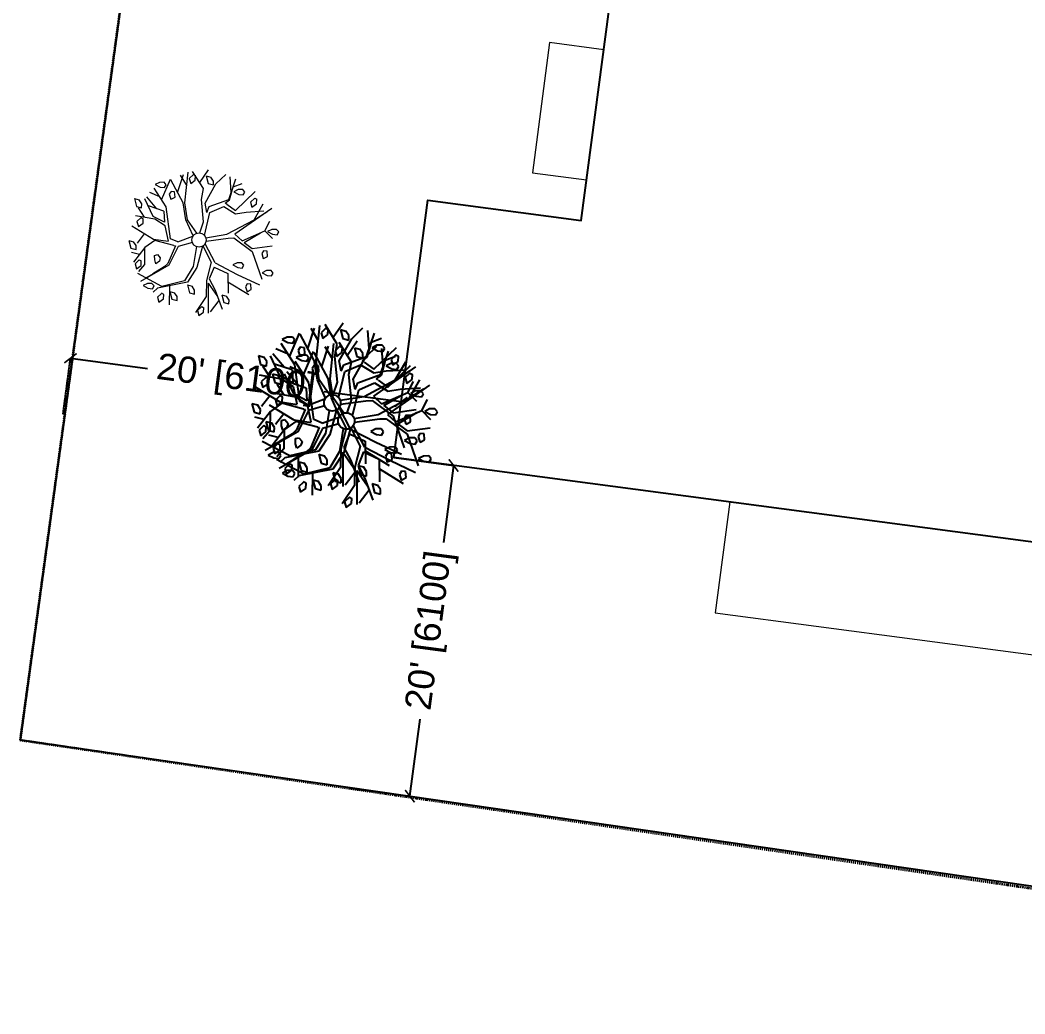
# Model space of a CAD drawing. Header units: millimetres. Extents: x -176651 to 388869, y -469666 to 486614.
# Drawn here: x -5983 to 12395, y 94410 to 112580 of the extents above; entities that cross this region are included whole.
import ezdxf

# ---------------------------------------------------------------- set-up
doc = ezdxf.new("R2010")
doc.units = ezdxf.units.MM
doc.header["$PDMODE"] = 35
doc.header["$PDSIZE"] = 0.1
doc.linetypes.add('HIDDEN', pattern=[9.525, 6.35, -3.175])
doc.linetypes.add('Site boundary$0$DASHDOT', pattern=[25.4, 12.7, -6.35, 0, -6.35])
doc.layers.get('Defpoints').update_dxf_attribs({"color": 252})
doc.layers.add('A- FURNITURE', color=252, linetype='Continuous', lineweight=0)
for name, color, linetype in [('ad-Dimension', 8, 'Continuous'), ('ad-Plinth', 8, 'Continuous'), ('ad-Plot Boundary', 8, 'Continuous'), ('ad-Verandah', 8, 'Continuous'), ('CAY', 94, 'Continuous')]:
    doc.layers.add(name, color=color, linetype=linetype)
doc.layers.add('Site boundary$0$ad-Site Boundary', color=1, linetype='Site boundary$0$DASHDOT', lineweight=35, true_color=0xff0000)
doc.styles.get("Standard").update_dxf_attribs({"font": 'arial.ttf'})
doc.dimstyles.new('Copy of A-100-DIM-INT (MM-FT)', dxfattribs={"dimscale": 500, "dimtxt": 2.4, "dimasz": 1, "dimexe": 0, "dimexo": 0, "dimgap": 1, "dimtad": 0, "dimdec": 0, "dimlfac": 0.03937, "dimdsep": 46, "dimlunit": 3, "dimtxsty": 'Standard', "dimblk": 'ARCHTICK', "dimcen": 0.025, "dimclrd": 256, "dimclre": 256, "dimclrt": 256, "dimazin": 2, "dimtfac": 1, "dimtdec": 0, "dimtix": 1, "dimtmove": 2, "dimatfit": 3, "dimldrblk": 'ARCHTICK', "dimfxl": 1, "dimtolj": 1, "dimtzin": 0, "dimarcsym": 0})

# ---------------------------------------------------------------- blocks, each defined once
blk = doc.blocks.new('Site boundary')
at = {"layer": 'Site boundary$0$ad-Site Boundary', "ltscale": 1.5}
blk.add_lwpolyline([(0, 144080), (-75, 143539), (-1405, 135851), (-1412, 128874), (-3557, 117149), (-5983, 99419), (20081, 95597)], dxfattribs=at)
blk = doc.blocks.new('zw$A88E')
at = {"layer": 'ad-Plot Boundary', "ltscale": 5}
blk.add_lwpolyline([(-368986, -334687), (-368989, -337740), (-371134, -349465), (-373560, -367195), (-338868, -372204), (-334720, -340818), (-347508, -339123), (-361592, -336188), (-368986, -334687)], close=True, dxfattribs=at)
blk = doc.blocks.new('_ArchTick')
at = {"color": 0, "linetype": 'ByBlock', "const_width": 0.15}
blk.add_lwpolyline([(-0.5, -0.5), (0.5, 0.5)], dxfattribs=at)
blk = doc.blocks.new('*D16')
at = {"layer": 'ad-Dimension', "lineweight": -2, "transparency": 16777216}
for p, q in [((0, 0), (1103, 0)), ((1103, 0), (1103, -1419)), ((1103, -6100), (1103, -4681)), ((0, -6100), (1103, -6100))]:
    blk.add_line(p, q, dxfattribs=at)
at = {"layer": 'Defpoints', "color": 0, "ltscale": 5, "transparency": 16777216}
for p in [(0, 0), (0, -6100), (1103, -6100)]:
    blk.add_point(p, dxfattribs=at)
at = {"layer": 'ad-Dimension', "lineweight": -2, "ltscale": 5, "transparency": 16777216, "xscale": 200, "yscale": 200, "zscale": 200}
for p, rotation in [((1103, 0), 90), ((1103, -6100), 270)]:
    blk.add_blockref('_ArchTick', p, dxfattribs=dict(at, rotation=rotation))
at = {"layer": 'ad-Dimension', "ltscale": 5, "transparency": 16777216, "insert": (1103, -3050), "char_height": 480, "attachment_point": 5, "rotation": 90}
blk.add_mtext("\\A1;20' [6100]", dxfattribs=at)
blk = doc.blocks.new('*D17')
at = {"layer": 'ad-Dimension', "linetype": 'HIDDEN', "lineweight": -2, "transparency": 16777216}
blk.add_line((-6100, -6), (-6100, 1026), dxfattribs=at)
at = {"layer": 'ad-Dimension', "lineweight": -2, "transparency": 16777216}
for p, q in [((-6100, 1026), (-4681, 1026)), ((0, 1026), (-1419, 1026)), ((0, 0), (0, 1026))]:
    blk.add_line(p, q, dxfattribs=at)
at = {"layer": 'Defpoints', "color": 0, "ltscale": 5, "transparency": 16777216}
for p in [(-6100, 1026), (-6100, -6), (0, 0)]:
    blk.add_point(p, dxfattribs=at)
at = {"layer": 'ad-Dimension', "lineweight": -2, "ltscale": 5, "transparency": 16777216, "xscale": 200, "yscale": 200, "zscale": 200, "rotation": 180}
blk.add_blockref('_ArchTick', (-6100, 1026), dxfattribs=at)
at = {"layer": 'ad-Dimension', "lineweight": -2, "ltscale": 5, "transparency": 16777216, "xscale": 200, "yscale": 200, "zscale": 200}
blk.add_blockref('_ArchTick', (0, 1026), dxfattribs=at)
at = {"layer": 'ad-Dimension', "ltscale": 5, "transparency": 16777216, "insert": (-3050, 1026), "char_height": 480, "attachment_point": 5}
blk.add_mtext("\\A1;20' [6100]", dxfattribs=at)
blk = doc.blocks.new('QRFQ')
at = {"layer": 'CAY', "color": 30, "true_color": 0xf26722}
for p, q in [((260795.919, 1945731.729, 129.914), (260795.821, 1945731.709, 129.914)), ((260795.821, 1945731.709, 129.914), (260795.905, 1945731.63, 129.914)), ((260795.867, 1945731.367, 129.914), (260796.156, 1945731.735, 129.914)), ((260796.013, 1945731.704, 129.914), (260795.919, 1945731.729, 129.914)), ((260796.042, 1945731.642, 129.914), (260796.013, 1945731.704, 129.914)), ((260796.285, 1945731.184, 129.914), (260796.164, 1945731.715, 129.914)), ((260796.23, 1945731.426, 129.914), (260796.447, 1945731.753, 129.914)), ((260796.318, 1945731.174, 129.914), (260796.551, 1945731.776, 129.914)), ((260796.448, 1945731.531, 129.914), (260796.386, 1945731.761, 129.914)), ((260796.647, 1945731.702, 129.914), (260796.54, 1945731.643, 129.914)), ((260796.647, 1945731.702, 129.914), (260796.684, 1945731.667, 129.914)), ((260796.772, 1945731.364, 129.914), (260796.649, 1945731.77, 129.914)), ((260796.653, 1945731.578, 129.914), (260796.684, 1945731.667, 129.914)), ((260796.729, 1945731.504, 129.914), (260796.976, 1945731.714, 129.914)), ((260795.323, 1945731.538, 129.914), (260795.321, 1945731.371, 129.914)), ((260795.323, 1945731.538, 129.914), (260795.411, 1945731.487, 129.914)), ((260795.442, 1945731.392, 129.914), (260795.411, 1945731.487, 129.914)), ((260795.604, 1945731.078, 129.914), (260795.535, 1945731.48, 129.914)), ((260795.72, 1945731.211, 129.914), (260795.586, 1945731.503, 129.914)), ((260795.847, 1945731.432, 129.914), (260795.667, 1945731.577, 129.914)), ((260795.922, 1945731.201, 129.914), (260795.782, 1945731.644, 129.914)), ((260795.905, 1945731.63, 129.914), (260795.992, 1945731.594, 129.914)), ((260795.992, 1945731.594, 129.914), (260796.042, 1945731.642, 129.914)), ((260796.102, 1945731.485, 129.914), (260796.052, 1945731.437, 129.914)), ((260796.173, 1945731.458, 129.914), (260796.102, 1945731.485, 129.914)), ((260796.54, 1945731.643, 129.914), (260796.542, 1945731.535, 129.914)), ((260796.542, 1945731.535, 129.914), (260796.653, 1945731.578, 129.914)), ((260796.898, 1945731.604, 129.914), (260796.896, 1945731.437, 129.914)), ((260796.898, 1945731.604, 129.914), (260796.985, 1945731.553, 129.914)), ((260797.017, 1945731.459, 129.914), (260796.985, 1945731.553, 129.914)), ((260797.052, 1945731.389, 129.914), (260797.301, 1945731.525, 129.914)), ((260795.321, 1945731.371, 129.914), (260795.419, 1945731.314, 129.914)), ((260795.423, 1945731.108, 129.914), (260795.354, 1945731.33, 129.914)), ((260795.419, 1945731.314, 129.914), (260795.442, 1945731.392, 129.914)), ((260795.848, 1945731.124, 129.914), (260795.57, 1945731.312, 129.914)), ((260796.052, 1945731.437, 129.914), (260796.054, 1945731.328, 129.914)), ((260796.054, 1945731.328, 129.914), (260796.077, 1945731.33, 129.914)), ((260796.077, 1945731.33, 129.914), (260796.152, 1945731.348, 129.914)), ((260796.152, 1945731.348, 129.914), (260796.173, 1945731.458, 129.914)), ((260796.67, 1945731.155, 129.914), (260796.772, 1945731.364, 129.914)), ((260796.726, 1945731.056, 129.914), (260797.052, 1945731.389, 129.914)), ((260796.896, 1945731.437, 129.914), (260796.993, 1945731.38, 129.914)), ((260796.993, 1945731.38, 129.914), (260797.017, 1945731.459, 129.914)), ((260797.226, 1945731.006, 129.914), (260797.481, 1945731.38, 129.914)), ((260797.313, 1945731.133, 129.914), (260797.374, 1945731.456, 129.914)), ((260795.356, 1945731.119, 129.914), (260795.249, 1945731.06, 129.914)), ((260795.623, 1945731.013, 129.914), (260795.252, 1945731.188, 129.914)), ((260795.356, 1945731.119, 129.914), (260795.393, 1945731.084, 129.914)), ((260795.848, 1945731.124, 129.914), (260795.801, 1945730.896, 129.914)), ((260795.834, 1945730.529, 129.914), (260795.922, 1945731.201, 129.914)), ((260796.248, 1945730.828, 129.914), (260796.285, 1945731.184, 129.914)), ((260796.281, 1945730.818, 129.914), (260796.318, 1945731.174, 129.914)), ((260796.591, 1945730.693, 129.914), (260796.67, 1945731.155, 129.914)), ((260797.239, 1945730.989, 129.914), (260797.384, 1945731.234, 129.914)), ((260797.466, 1945731.152, 129.914), (260797.368, 1945731.132, 129.914)), ((260797.368, 1945731.132, 129.914), (260797.452, 1945731.053, 129.914)), ((260797.38, 1945731.238, 129.914), (260797.58, 1945731.256, 129.914)), ((260797.56, 1945731.128, 129.914), (260797.466, 1945731.152, 129.914)), ((260797.589, 1945731.065, 129.914), (260797.56, 1945731.128, 129.914)), ((260795.485, 1945730.612, 129.914), (260795.122, 1945730.996, 129.914)), ((260795.249, 1945731.06, 129.914), (260795.251, 1945730.952, 129.914)), ((260795.251, 1945730.952, 129.914), (260795.363, 1945730.994, 129.914)), ((260795.363, 1945730.994, 129.914), (260795.393, 1945731.084, 129.914)), ((260795.801, 1945730.896, 129.914), (260795.604, 1945731.078, 129.914)), ((260795.795, 1945730.82, 129.914), (260795.623, 1945731.013, 129.914)), ((260796.709, 1945730.865, 129.914), (260796.726, 1945731.056, 129.914)), ((260796.709, 1945730.865, 129.914), (260796.787, 1945730.966, 129.914)), ((260796.787, 1945730.966, 129.914), (260797.226, 1945731.006, 129.914)), ((260797.134, 1945730.949, 129.914), (260797.239, 1945730.989, 129.914)), ((260797.156, 1945730.919, 129.914), (260797.134, 1945730.949, 129.914)), ((260797.295, 1945730.745, 129.914), (260797.8, 1945731.019, 129.914)), ((260797.452, 1945731.053, 129.914), (260797.54, 1945731.017, 129.914)), ((260797.54, 1945731.017, 129.914), (260797.589, 1945731.065, 129.914)), ((260795.331, 1945730.775, 129.914), (260795.135, 1945730.628, 129.914)), ((260795.777, 1945730.496, 129.914), (260795.795, 1945730.82, 129.914)), ((260796.306, 1945730.466, 129.914), (260796.248, 1945730.828, 129.914)), ((260796.397, 1945730.5, 129.914), (260796.281, 1945730.818, 129.914)), ((260796.538, 1945730.411, 129.914), (260796.772, 1945730.842, 129.914)), ((260796.772, 1945730.842, 129.914), (260797.083, 1945730.889, 129.914)), ((260797.083, 1945730.889, 129.914), (260797.278, 1945730.679, 129.914)), ((260797.157, 1945730.918, 129.914), (260797.295, 1945730.745, 129.914)), ((260797.755, 1945730.89, 129.914), (260797.648, 1945730.832, 129.914)), ((260797.648, 1945730.832, 129.914), (260797.65, 1945730.723, 129.914)), ((260797.65, 1945730.723, 129.914), (260797.761, 1945730.766, 129.914)), ((260797.755, 1945730.89, 129.914), (260797.792, 1945730.855, 129.914)), ((260797.761, 1945730.766, 129.914), (260797.792, 1945730.855, 129.914)), ((260794.981, 1945730.726, 129.914), (260794.98, 1945730.558, 129.914)), ((260794.981, 1945730.726, 129.914), (260795.069, 1945730.675, 129.914)), ((260795.1, 1945730.58, 129.914), (260795.069, 1945730.675, 129.914)), ((260795.077, 1945730.502, 129.914), (260795.1, 1945730.58, 129.914)), ((260795.507, 1945730.585, 129.914), (260795.267, 1945730.497, 129.914)), ((260795.771, 1945730.486, 129.914), (260795.485, 1945730.612, 129.914)), ((260795.862, 1945730.379, 129.914), (260795.507, 1945730.585, 129.914)), ((260796.457, 1945730.489, 129.914), (260796.591, 1945730.693, 129.914)), ((260798.044, 1945730.585, 129.914), (260797.158, 1945730.269, 129.914)), ((260797.278, 1945730.679, 129.914), (260797.503, 1945730.656, 129.914)), ((260797.503, 1945730.656, 129.914), (260797.87, 1945730.58, 129.914)), ((260797.624, 1945730.454, 129.914), (260797.895, 1945730.725, 129.914)), ((260795.267, 1945730.497, 129.914), (260794.959, 1945730.261, 129.914)), ((260795.118, 1945730.383, 129.914), (260794.968, 1945730.47, 129.914)), ((260794.98, 1945730.558, 129.914), (260795.077, 1945730.502, 129.914)), ((260795.26, 1945730.495, 129.914), (260795.163, 1945730.156, 129.914)), ((260795.964, 1945730.427, 129.914), (260795.834, 1945730.529, 129.914)), ((260795.862, 1945730.38, 129.914), (260795.892, 1945730.363, 129.914)), ((260795.964, 1945730.427, 129.914), (260796.299, 1945730.459, 129.914)), ((260796.993, 1945730.311, 129.914), (260797.624, 1945730.454, 129.914)), ((260797.624, 1945730.454, 129.914), (260797.924, 1945730.547, 129.914)), ((260795.086, 1945730.28, 129.914), (260794.979, 1945730.222, 129.914)), ((260794.979, 1945730.222, 129.914), (260794.981, 1945730.113, 129.914)), ((260795.086, 1945730.28, 129.914), (260795.122, 1945730.245, 129.914)), ((260795.092, 1945730.156, 129.914), (260795.122, 1945730.245, 129.914)), ((260795.396, 1945730.189, 129.914), (260795.418, 1945730.284, 129.914)), ((260795.418, 1945730.284, 129.914), (260795.483, 1945730.282, 129.914)), ((260795.483, 1945730.282, 129.914), (260795.521, 1945730.2, 129.914)), ((260795.521, 1945730.2, 129.914), (260795.484, 1945730.138, 129.914)), ((260795.892, 1945730.363, 129.914), (260795.642, 1945730.044, 129.914)), ((260795.945, 1945730.332, 129.914), (260795.654, 1945730.005, 129.914)), ((260795.944, 1945730.331, 129.914), (260795.946, 1945730.331, 129.914)), ((260796.253, 1945730.333, 129.914), (260795.946, 1945730.331, 129.914)), ((260796.311, 1945730.231, 129.914), (260796.136, 1945729.845, 129.914)), ((260796.44, 1945730.205, 129.914), (260796.207, 1945729.804, 129.914)), ((260796.447, 1945730.207, 129.914), (260796.526, 1945729.833, 129.914)), ((260796.6, 1945729.8, 129.914), (260796.504, 1945730.241, 129.914)), ((260796.538, 1945730.288, 129.914), (260797.001, 1945730.227, 129.914)), ((260796.551, 1945730.359, 129.914), (260796.993, 1945730.311, 129.914)), ((260797.001, 1945730.227, 129.914), (260797.117, 1945730.199, 129.914)), ((260797.117, 1945730.199, 129.914), (260797.412, 1945729.827, 129.914)), ((260797.158, 1945730.269, 129.914), (260797.267, 1945730.099, 129.914)), ((260797.783, 1945730.174, 129.914), (260797.936, 1945730.34, 129.914)), ((260794.981, 1945730.113, 129.914), (260795.092, 1945730.156, 129.914)), ((260795.163, 1945730.156, 129.914), (260795.005, 1945730.047, 129.914)), ((260795.398, 1945730.105, 129.914), (260795.396, 1945730.189, 129.914)), ((260795.484, 1945730.138, 129.914), (260795.398, 1945730.105, 129.914)), ((260795.642, 1945730.044, 129.914), (260795.55, 1945729.998, 129.914)), ((260797.267, 1945730.099, 129.914), (260797.783, 1945730.174, 129.914)), ((260797.298, 1945730.054, 129.914), (260797.684, 1945730.159, 129.914)), ((260797.298, 1945730.054, 129.914), (260797.427, 1945729.886, 129.914)), ((260797.783, 1945730.174, 129.914), (260797.895, 1945729.975, 129.914)), ((260797.93, 1945730.162, 129.914), (260797.832, 1945730.142, 129.914)), ((260797.832, 1945730.142, 129.914), (260797.916, 1945730.063, 129.914)), ((260797.916, 1945730.063, 129.914), (260798.004, 1945730.028, 129.914)), ((260798.024, 1945730.138, 129.914), (260797.93, 1945730.162, 129.914)), ((260798.004, 1945730.028, 129.914), (260798.053, 1945730.076, 129.914)), ((260798.053, 1945730.076, 129.914), (260798.024, 1945730.138, 129.914)), ((260795.399, 1945729.617, 129.914), (260794.982, 1945730.007, 129.914)), ((260795.654, 1945730.005, 129.914), (260794.991, 1945729.834, 129.914)), ((260795.289, 1945729.92, 129.914), (260795.127, 1945729.874, 129.914)), ((260795.55, 1945729.998, 129.914), (260795.283, 1945729.921, 129.914)), ((260796.136, 1945729.845, 129.914), (260795.883, 1945729.604, 129.914)), ((260796.526, 1945729.833, 129.914), (260796.329, 1945729.492, 129.914)), ((260797.412, 1945729.827, 129.914), (260797.453, 1945729.214, 129.914)), ((260797.427, 1945729.886, 129.914), (260797.848, 1945729.829, 129.914)), ((260795.12, 1945729.757, 129.914), (260795.022, 1945729.737, 129.914)), ((260795.022, 1945729.737, 129.914), (260795.106, 1945729.658, 129.914)), ((260795.106, 1945729.658, 129.914), (260795.193, 1945729.622, 129.914)), ((260795.214, 1945729.733, 129.914), (260795.12, 1945729.757, 129.914)), ((260795.193, 1945729.622, 129.914), (260795.243, 1945729.67, 129.914)), ((260795.243, 1945729.67, 129.914), (260795.214, 1945729.733, 129.914)), ((260796.207, 1945729.804, 129.914), (260795.934, 1945729.561, 129.914)), ((260796.556, 1945729.722, 129.914), (260796.394, 1945729.508, 129.914)), ((260796.556, 1945729.722, 129.914), (260796.796, 1945729.516, 129.914)), ((260796.6, 1945729.8, 129.914), (260796.983, 1945729.447, 129.914)), ((260797.045, 1945729.681, 129.914), (260796.947, 1945729.661, 129.914)), ((260796.947, 1945729.661, 129.914), (260797.031, 1945729.582, 129.914)), ((260797.139, 1945729.657, 129.914), (260797.045, 1945729.681, 129.914)), ((260797.168, 1945729.594, 129.914), (260797.139, 1945729.657, 129.914)), ((260797.642, 1945729.778, 129.914), (260797.593, 1945729.73, 129.914)), ((260797.593, 1945729.73, 129.914), (260797.595, 1945729.622, 129.914)), ((260797.618, 1945729.624, 129.914), (260797.693, 1945729.641, 129.914)), ((260797.714, 1945729.752, 129.914), (260797.642, 1945729.778, 129.914)), ((260797.693, 1945729.641, 129.914), (260797.714, 1945729.752, 129.914)), ((260795.299, 1945729.608, 129.914), (260795.19, 1945729.551, 129.914)), ((260795.345, 1945729.473, 129.914), (260795.25, 1945729.421, 129.914)), ((260795.934, 1945729.561, 129.914), (260795.299, 1945729.608, 129.914)), ((260795.393, 1945729.445, 129.914), (260795.351, 1945729.484, 129.914)), ((260795.883, 1945729.604, 129.914), (260795.399, 1945729.617, 129.914)), ((260795.549, 1945729.583, 129.914), (260795.442, 1945729.204, 129.914)), ((260795.53, 1945729.472, 129.914), (260795.528, 1945729.305, 129.914)), ((260795.53, 1945729.472, 129.914), (260795.618, 1945729.422, 129.914)), ((260795.919, 1945729.507, 129.914), (260795.917, 1945729.34, 129.914)), ((260795.919, 1945729.507, 129.914), (260796.006, 1945729.457, 129.914)), ((260796.329, 1945729.492, 129.914), (260796.237, 1945729.171, 129.914)), ((260796.394, 1945729.508, 129.914), (260796.451, 1945729.247, 129.914)), ((260796.796, 1945729.516, 129.914), (260796.697, 1945729.118, 129.914)), ((260797.031, 1945729.582, 129.914), (260797.118, 1945729.546, 129.914)), ((260797.118, 1945729.546, 129.914), (260797.168, 1945729.594, 129.914)), ((260797.595, 1945729.622, 129.914), (260797.618, 1945729.624, 129.914)), ((260795.25, 1945729.421, 129.914), (260795.252, 1945729.313, 129.914)), ((260795.252, 1945729.313, 129.914), (260795.363, 1945729.355, 129.914)), ((260795.363, 1945729.355, 129.914), (260795.393, 1945729.445, 129.914)), ((260795.528, 1945729.305, 129.914), (260795.625, 1945729.249, 129.914)), ((260795.649, 1945729.327, 129.914), (260795.618, 1945729.422, 129.914)), ((260795.625, 1945729.249, 129.914), (260795.649, 1945729.327, 129.914)), ((260795.917, 1945729.34, 129.914), (260796.014, 1945729.284, 129.914)), ((260796.037, 1945729.362, 129.914), (260796.006, 1945729.457, 129.914)), ((260796.014, 1945729.284, 129.914), (260796.037, 1945729.362, 129.914)), ((260796.348, 1945729.428, 129.914), (260796.187, 1945728.825, 129.914)), ((260796.348, 1945729.428, 129.914), (260796.463, 1945729.107, 129.914)), ((260796.754, 1945729.345, 129.914), (260797.106, 1945728.974, 129.914)), ((260796.983, 1945729.447, 129.914), (260797.375, 1945729.112, 129.914)), ((260797.595, 1945729.361, 129.914), (260797.497, 1945729.341, 129.914)), ((260797.497, 1945729.341, 129.914), (260797.581, 1945729.262, 129.914)), ((260797.689, 1945729.337, 129.914), (260797.595, 1945729.361, 129.914)), ((260797.668, 1945729.227, 129.914), (260797.718, 1945729.275, 129.914)), ((260797.718, 1945729.275, 129.914), (260797.689, 1945729.337, 129.914)), ((260796.237, 1945729.171, 129.914), (260795.932, 1945728.906, 129.914)), ((260796.451, 1945729.247, 129.914), (260796.489, 1945728.824, 129.914)), ((260796.559, 1945729.12, 129.914), (260796.557, 1945728.953, 129.914)), ((260796.559, 1945729.12, 129.914), (260796.647, 1945729.069, 129.914)), ((260797.134, 1945729.2, 129.914), (260797.084, 1945729.152, 129.914)), ((260797.084, 1945729.152, 129.914), (260797.086, 1945729.044, 129.914)), ((260797.205, 1945729.174, 129.914), (260797.134, 1945729.2, 129.914)), ((260797.184, 1945729.064, 129.914), (260797.205, 1945729.174, 129.914)), ((260797.581, 1945729.262, 129.914), (260797.668, 1945729.227, 129.914)), ((260796.09, 1945728.992, 129.914), (260795.983, 1945728.934, 129.914)), ((260795.983, 1945728.934, 129.914), (260795.985, 1945728.825, 129.914)), ((260796.09, 1945728.992, 129.914), (260796.127, 1945728.957, 129.914)), ((260796.097, 1945728.868, 129.914), (260796.127, 1945728.957, 129.914)), ((260796.471, 1945729.021, 129.914), (260796.233, 1945728.839, 129.914)), ((260796.557, 1945728.953, 129.914), (260796.654, 1945728.896, 129.914)), ((260796.678, 1945728.974, 129.914), (260796.647, 1945729.069, 129.914)), ((260796.654, 1945728.896, 129.914), (260796.678, 1945728.974, 129.914)), ((260797.086, 1945729.044, 129.914), (260797.109, 1945729.046, 129.914)), ((260797.109, 1945729.046, 129.914), (260797.184, 1945729.064, 129.914)), ((260795.985, 1945728.825, 129.914), (260796.097, 1945728.868, 129.914))]:
    blk.add_line(p, q, dxfattribs=at)
blk.add_circle((260796.402, 1945730.35, 129.914), 0.15, dxfattribs=at)
blk = doc.blocks.new('QWFQFR')
at = {"color": 55, "linetype": 'Continuous', "true_color": 0x999b37}
for p, q in [((260795.741, 1945700.268), (260795.655, 1945700.251)), ((260795.655, 1945700.251), (260795.728, 1945700.182)), ((260795.695, 1945699.952), (260795.948, 1945700.274)), ((260795.823, 1945700.247), (260795.741, 1945700.268)), ((260795.848, 1945700.192), (260795.823, 1945700.247)), ((260796.061, 1945699.792), (260795.955, 1945700.256)), ((260796.013, 1945700.003), (260796.202, 1945700.29)), ((260796.09, 1945699.783), (260796.294, 1945700.309)), ((260796.204, 1945700.096), (260796.149, 1945700.296)), ((260796.378, 1945700.245), (260796.284, 1945700.194)), ((260796.378, 1945700.245), (260796.41, 1945700.215)), ((260796.487, 1945699.949), (260796.379, 1945700.304)), ((260796.45, 1945700.072), (260796.665, 1945700.255)), ((260795.22, 1945700.102), (260795.218, 1945699.955)), ((260795.22, 1945700.102), (260795.296, 1945700.057)), ((260795.324, 1945699.974), (260795.296, 1945700.057)), ((260795.567, 1945699.815), (260795.45, 1945700.071)), ((260795.678, 1945700.009), (260795.52, 1945700.136)), ((260795.743, 1945699.807), (260795.621, 1945700.194)), ((260795.728, 1945700.182), (260795.805, 1945700.151)), ((260795.805, 1945700.151), (260795.848, 1945700.192)), ((260795.901, 1945700.055), (260795.857, 1945700.013)), ((260795.963, 1945700.032), (260795.901, 1945700.055)), ((260796.284, 1945700.194), (260796.286, 1945700.099)), ((260796.286, 1945700.099), (260796.383, 1945700.136)), ((260796.383, 1945700.136), (260796.41, 1945700.215)), ((260796.597, 1945700.159), (260796.596, 1945700.013)), ((260796.597, 1945700.159), (260796.674, 1945700.115)), ((260796.701, 1945700.032), (260796.674, 1945700.115)), ((260796.731, 1945699.971), (260796.95, 1945700.09)), ((260795.218, 1945699.955), (260795.303, 1945699.906)), ((260795.307, 1945699.725), (260795.246, 1945699.92)), ((260795.303, 1945699.906), (260795.324, 1945699.974)), ((260795.465, 1945699.699), (260795.405, 1945700.05)), ((260795.679, 1945699.74), (260795.436, 1945699.904)), ((260795.857, 1945700.013), (260795.859, 1945699.918)), ((260795.859, 1945699.918), (260795.879, 1945699.92)), ((260795.879, 1945699.92), (260795.945, 1945699.935)), ((260795.945, 1945699.935), (260795.963, 1945700.032)), ((260796.398, 1945699.767), (260796.487, 1945699.949)), ((260796.447, 1945699.68), (260796.731, 1945699.971)), ((260796.596, 1945700.013), (260796.68, 1945699.964)), ((260796.68, 1945699.964), (260796.701, 1945700.032)), ((260796.884, 1945699.636), (260797.107, 1945699.963)), ((260796.96, 1945699.748), (260797.014, 1945700.03)), ((260795.249, 1945699.735), (260795.155, 1945699.684)), ((260795.155, 1945699.684), (260795.157, 1945699.589)), ((260795.482, 1945699.643), (260795.158, 1945699.796)), ((260795.249, 1945699.735), (260795.281, 1945699.704)), ((260795.254, 1945699.626), (260795.281, 1945699.704)), ((260795.638, 1945699.54), (260795.465, 1945699.699)), ((260795.679, 1945699.74), (260795.638, 1945699.54)), ((260795.667, 1945699.219), (260795.743, 1945699.807)), ((260796.028, 1945699.48), (260796.061, 1945699.792)), ((260796.057, 1945699.471), (260796.09, 1945699.783)), ((260796.328, 1945699.362), (260796.398, 1945699.767)), ((260796.895, 1945699.621), (260797.022, 1945699.836)), ((260797.094, 1945699.764), (260797.008, 1945699.746)), ((260797.008, 1945699.746), (260797.082, 1945699.677)), ((260797.019, 1945699.839), (260797.193, 1945699.855)), ((260797.177, 1945699.743), (260797.094, 1945699.764)), ((260797.158, 1945699.646), (260797.202, 1945699.688)), ((260797.202, 1945699.688), (260797.177, 1945699.743)), ((260795.361, 1945699.291), (260795.044, 1945699.628)), ((260795.157, 1945699.589), (260795.254, 1945699.626)), ((260795.632, 1945699.474), (260795.482, 1945699.643)), ((260796.432, 1945699.512), (260796.447, 1945699.68)), ((260796.432, 1945699.512), (260796.5, 1945699.602)), ((260796.487, 1945699.493), (260796.759, 1945699.534)), ((260796.5, 1945699.602), (260796.884, 1945699.636)), ((260796.759, 1945699.534), (260796.93, 1945699.35)), ((260796.803, 1945699.586), (260796.895, 1945699.621)), ((260796.822, 1945699.56), (260796.803, 1945699.586)), ((260796.824, 1945699.559), (260796.945, 1945699.408)), ((260796.945, 1945699.408), (260797.386, 1945699.648)), ((260797.082, 1945699.677), (260797.158, 1945699.646)), ((260797.347, 1945699.535), (260797.253, 1945699.484)), ((260797.347, 1945699.535), (260797.379, 1945699.504)), ((260797.352, 1945699.426), (260797.379, 1945699.504)), ((260794.921, 1945699.391), (260794.919, 1945699.245)), ((260794.921, 1945699.391), (260794.997, 1945699.347)), ((260795.025, 1945699.264), (260794.997, 1945699.347)), ((260795.226, 1945699.434), (260795.055, 1945699.305)), ((260795.616, 1945699.19), (260795.632, 1945699.474)), ((260796.08, 1945699.164), (260796.028, 1945699.48)), ((260796.159, 1945699.193), (260796.057, 1945699.471)), ((260796.212, 1945699.184), (260796.328, 1945699.362)), ((260796.283, 1945699.116), (260796.487, 1945699.493)), ((260796.93, 1945699.35), (260797.126, 1945699.33)), ((260797.126, 1945699.33), (260797.447, 1945699.264)), ((260797.232, 1945699.153), (260797.469, 1945699.39)), ((260797.253, 1945699.484), (260797.255, 1945699.389)), ((260797.255, 1945699.389), (260797.352, 1945699.426)), ((260795.171, 1945699.191), (260794.902, 1945698.984)), ((260795.04, 1945699.091), (260794.909, 1945699.168)), ((260794.919, 1945699.245), (260795.004, 1945699.195)), ((260795.004, 1945699.195), (260795.025, 1945699.264)), ((260795.165, 1945699.189), (260795.08, 1945698.893)), ((260795.381, 1945699.268), (260795.171, 1945699.191)), ((260795.611, 1945699.181), (260795.361, 1945699.291)), ((260795.691, 1945699.088), (260795.381, 1945699.268)), ((260795.78, 1945699.13), (260795.667, 1945699.219)), ((260795.78, 1945699.13), (260796.074, 1945699.158)), ((260796.68, 1945699.029), (260797.232, 1945699.153)), ((260797.6, 1945699.268), (260796.824, 1945698.992)), ((260797.232, 1945699.153), (260797.495, 1945699.235)), ((260795.012, 1945699.001), (260794.919, 1945698.95)), ((260794.919, 1945698.95), (260794.92, 1945698.855)), ((260795.012, 1945699.001), (260795.044, 1945698.971)), ((260795.018, 1945698.893), (260795.044, 1945698.971)), ((260795.284, 1945698.922), (260795.302, 1945699.005)), ((260795.302, 1945699.005), (260795.36, 1945699.003)), ((260795.36, 1945699.003), (260795.392, 1945698.932)), ((260795.717, 1945699.073), (260795.498, 1945698.795)), ((260795.763, 1945699.047), (260795.509, 1945698.761)), ((260795.691, 1945699.089), (260795.717, 1945699.073)), ((260795.763, 1945699.046), (260795.764, 1945699.046)), ((260796.033, 1945699.047), (260795.764, 1945699.046)), ((260796.084, 1945698.958), (260795.931, 1945698.621)), ((260796.336, 1945698.581), (260796.252, 1945698.967)), ((260796.282, 1945699.009), (260796.687, 1945698.955)), ((260796.294, 1945699.07), (260796.68, 1945699.029)), ((260796.687, 1945698.955), (260796.789, 1945698.931)), ((260796.824, 1945698.992), (260796.92, 1945698.843)), ((260797.371, 1945698.909), (260797.505, 1945699.053)), ((260794.92, 1945698.855), (260795.018, 1945698.893)), ((260795.08, 1945698.893), (260794.942, 1945698.797)), ((260795.285, 1945698.848), (260795.284, 1945698.922)), ((260795.361, 1945698.877), (260795.285, 1945698.848)), ((260795.392, 1945698.932), (260795.361, 1945698.877)), ((260795.498, 1945698.795), (260795.418, 1945698.755)), ((260796.197, 1945698.936), (260795.993, 1945698.585)), ((260796.203, 1945698.938), (260796.272, 1945698.61)), ((260796.789, 1945698.931), (260797.047, 1945698.605)), ((260796.92, 1945698.843), (260797.371, 1945698.909)), ((260796.947, 1945698.804), (260797.284, 1945698.896)), ((260796.947, 1945698.804), (260797.06, 1945698.656)), ((260797.371, 1945698.909), (260797.469, 1945698.735)), ((260797.5, 1945698.898), (260797.414, 1945698.881)), ((260797.414, 1945698.881), (260797.488, 1945698.812)), ((260797.488, 1945698.812), (260797.564, 1945698.781)), ((260797.582, 1945698.877), (260797.5, 1945698.898)), ((260797.564, 1945698.781), (260797.607, 1945698.822)), ((260797.607, 1945698.822), (260797.582, 1945698.877)), ((260795.286, 1945698.422), (260794.921, 1945698.762)), ((260795.509, 1945698.761), (260794.929, 1945698.611)), ((260795.19, 1945698.687), (260795.048, 1945698.647)), ((260795.418, 1945698.755), (260795.185, 1945698.687)), ((260795.931, 1945698.621), (260795.709, 1945698.41)), ((260795.993, 1945698.585), (260795.754, 1945698.373)), ((260796.272, 1945698.61), (260796.099, 1945698.312)), ((260796.336, 1945698.581), (260796.672, 1945698.273)), ((260797.047, 1945698.605), (260797.083, 1945698.069)), ((260797.06, 1945698.656), (260797.428, 1945698.607)), ((260795.042, 1945698.544), (260794.956, 1945698.526)), ((260794.956, 1945698.526), (260795.03, 1945698.457)), ((260795.03, 1945698.457), (260795.106, 1945698.426)), ((260795.124, 1945698.522), (260795.042, 1945698.544)), ((260795.199, 1945698.414), (260795.103, 1945698.364)), ((260795.106, 1945698.426), (260795.149, 1945698.468)), ((260795.149, 1945698.468), (260795.124, 1945698.522)), ((260795.754, 1945698.373), (260795.199, 1945698.414)), ((260795.709, 1945698.41), (260795.286, 1945698.422)), ((260796.298, 1945698.513), (260796.157, 1945698.326)), ((260796.298, 1945698.513), (260796.508, 1945698.333)), ((260796.726, 1945698.477), (260796.64, 1945698.46)), ((260796.64, 1945698.46), (260796.713, 1945698.39)), ((260796.808, 1945698.456), (260796.726, 1945698.477)), ((260796.79, 1945698.359), (260796.833, 1945698.401)), ((260796.833, 1945698.401), (260796.808, 1945698.456)), ((260797.248, 1945698.562), (260797.205, 1945698.52)), ((260797.205, 1945698.52), (260797.207, 1945698.425)), ((260797.207, 1945698.425), (260797.227, 1945698.427)), ((260797.227, 1945698.427), (260797.292, 1945698.443)), ((260797.311, 1945698.539), (260797.248, 1945698.562)), ((260797.292, 1945698.443), (260797.311, 1945698.539)), ((260795.239, 1945698.295), (260795.155, 1945698.25)), ((260795.155, 1945698.25), (260795.157, 1945698.155)), ((260795.281, 1945698.271), (260795.244, 1945698.305)), ((260795.254, 1945698.192), (260795.281, 1945698.271)), ((260795.418, 1945698.392), (260795.324, 1945698.06)), ((260795.401, 1945698.295), (260795.399, 1945698.148)), ((260795.401, 1945698.295), (260795.477, 1945698.25)), ((260795.505, 1945698.168), (260795.477, 1945698.25)), ((260795.741, 1945698.325), (260795.739, 1945698.179)), ((260795.741, 1945698.325), (260795.817, 1945698.281)), ((260795.844, 1945698.198), (260795.817, 1945698.281)), ((260796.116, 1945698.256), (260795.975, 1945697.729)), ((260796.099, 1945698.312), (260796.019, 1945698.031)), ((260796.116, 1945698.256), (260796.217, 1945697.975)), ((260796.157, 1945698.326), (260796.206, 1945698.098)), ((260796.508, 1945698.333), (260796.422, 1945697.985)), ((260796.672, 1945698.273), (260797.014, 1945697.98)), ((260796.713, 1945698.39), (260796.79, 1945698.359)), ((260795.157, 1945698.155), (260795.254, 1945698.192)), ((260795.399, 1945698.148), (260795.484, 1945698.099)), ((260795.484, 1945698.099), (260795.505, 1945698.168)), ((260795.739, 1945698.179), (260795.824, 1945698.13)), ((260796.019, 1945698.031), (260795.752, 1945697.8)), ((260795.824, 1945698.13), (260795.844, 1945698.198)), ((260796.206, 1945698.098), (260796.239, 1945697.728)), ((260796.471, 1945698.183), (260796.779, 1945697.859)), ((260796.803, 1945698.057), (260796.76, 1945698.015)), ((260796.866, 1945698.034), (260796.803, 1945698.057)), ((260796.847, 1945697.937), (260796.866, 1945698.034)), ((260797.207, 1945698.198), (260797.121, 1945698.18)), ((260797.121, 1945698.18), (260797.194, 1945698.111)), ((260797.194, 1945698.111), (260797.271, 1945698.08)), ((260797.289, 1945698.177), (260797.207, 1945698.198)), ((260797.271, 1945698.08), (260797.314, 1945698.122)), ((260797.314, 1945698.122), (260797.289, 1945698.177)), ((260795.891, 1945697.875), (260795.797, 1945697.824)), ((260795.891, 1945697.875), (260795.923, 1945697.844)), ((260796.224, 1945697.9), (260796.015, 1945697.741)), ((260796.301, 1945697.987), (260796.299, 1945697.84)), ((260796.301, 1945697.987), (260796.377, 1945697.942)), ((260796.405, 1945697.859), (260796.377, 1945697.942)), ((260796.384, 1945697.791), (260796.405, 1945697.859)), ((260796.76, 1945698.015), (260796.762, 1945697.92)), ((260796.762, 1945697.92), (260796.782, 1945697.922)), ((260796.782, 1945697.922), (260796.847, 1945697.937)), ((260795.797, 1945697.824), (260795.799, 1945697.729)), ((260795.799, 1945697.729), (260795.896, 1945697.766)), ((260795.896, 1945697.766), (260795.923, 1945697.844)), ((260796.299, 1945697.84), (260796.384, 1945697.791))]:
    blk.add_line(p, q, dxfattribs=at)
blk.add_circle((260796.163, 1945699.063), 0.131, dxfattribs=at)
blk = doc.blocks.new('zw$1761')
at = {"color": 6, "xscale": 39.3712485404797, "yscale": 39.3712485404797, "zscale": 39.3712485404797, "rotation": 15.20137085992779}
for name, p in [('QWFQFR', (10171142.97, -76617085.07, -1390.32)), ('QRFQ', (10171552.87, -76618393.55, 73343.97)), ('QRFQ', (10171562.97, -76618406.56, -5803.62))]:
    blk.add_blockref(name, p, dxfattribs=at)
blk = doc.blocks.new('A$C92fa9908')
at = {"layer": 'ad-Plinth', "ltscale": 5}
blk.add_lwpolyline([(0, 13620), (12120, 13620), (12120, 0), (0, 0), (0, 4745), (2830, 4745), (2830, 8645), (0, 8645)], close=True, dxfattribs=at)
at = {"layer": 'ad-Verandah', "lineweight": 9}
for points in [[(2830, 7895), (1830, 7895), (1830, 5495), (2830, 5495)], [(13650, 4745), (12120, 4745), (12120, 0), (6200, 0), (6200, -2045), (13650, -2045)]]:
    blk.add_lwpolyline(points, close=True, dxfattribs=at)
at = {"layer": 'ad-Dimension'}
dim = blk.add_linear_dim(base=(-6100, 1025.8), p1=(0, 0), p2=(-6100, -6), dimstyle='Copy of A-100-DIM-INT (MM-FT)', override={"dimscale": 200}, dxfattribs=at)
dim.commit()
dim.dimension.update_dxf_attribs({"geometry": '*D17', "text_midpoint": (-3050, 1025.8)})
dim = blk.add_linear_dim(base=(1102.9, -6100), p1=(0, 0), p2=(0, -6100), angle=90, dimstyle='Copy of A-100-DIM-INT (MM-FT)', override={"dimscale": 200}, dxfattribs=at)
dim.commit()
dim.dimension.update_dxf_attribs({"geometry": '*D16', "text_midpoint": (1102.9, -3050)})
blk = doc.blocks.new('zw$C194')
at = {"layer": 'ad-Plinth', "ltscale": 5, "rotation": 352.4703876422758}
blk.add_blockref('A$C92fa9908', (-190987, -324177), dxfattribs=at)

msp = doc.modelspace()

# ---------------------------------------------------------------- block references
msp.add_blockref('Site boundary', (0, 0))
at = {"ltscale": 5}
msp.add_blockref('zw$C194', (191839, 428759), dxfattribs=at)
at = {"layer": 'A- FURNITURE', "color": 6, "xscale": 25.39807961885639, "yscale": 25.39807961885639, "zscale": 25.39807961885639}
msp.add_blockref('zw$1761', (173127, 121263), dxfattribs=at)
at = {"layer": 'ad-Plot Boundary', "ltscale": 5}
msp.add_blockref('zw$A88E', (367577, 466614), dxfattribs=at)

doc.saveas('drawing.dxf')
